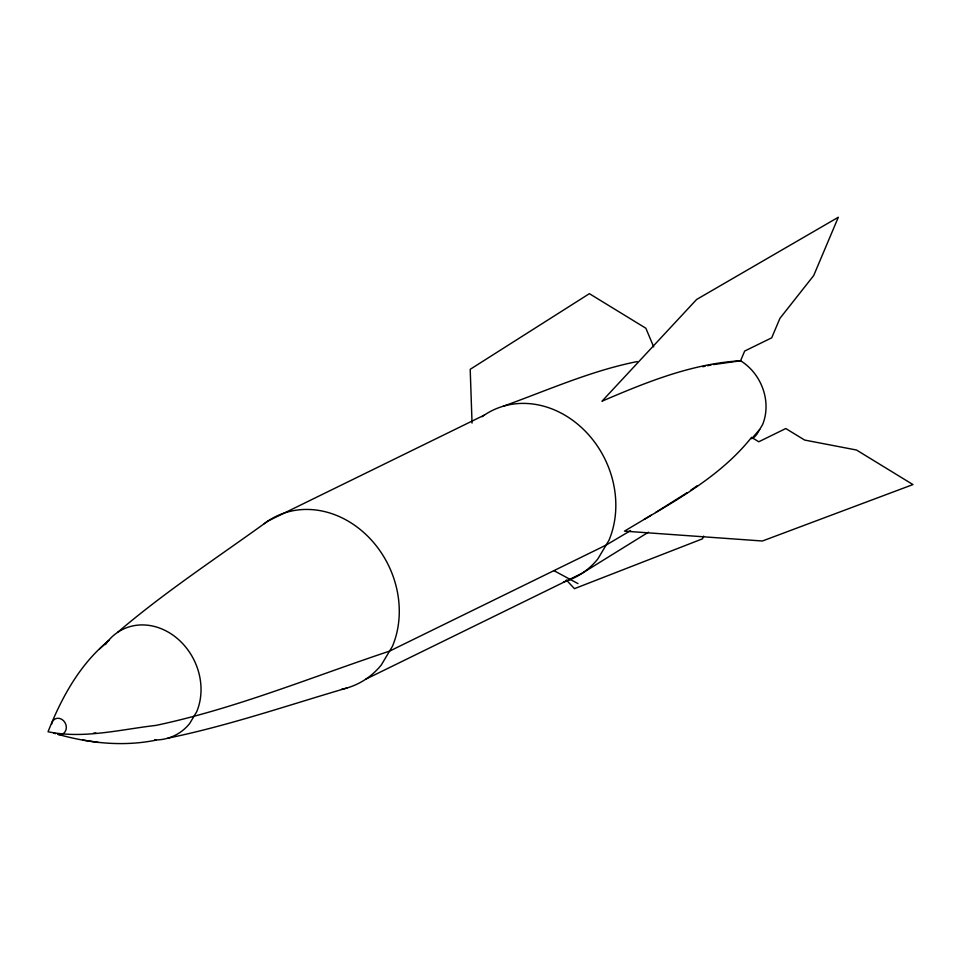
<?xml version="1.0" encoding="UTF-8"?>
<svg xmlns="http://www.w3.org/2000/svg" width="961" height="961" viewBox="0 0 961 961"><rect width="100%" height="100%" fill="white"/><g stroke="black" fill="none" stroke-linecap="round" stroke-linejoin="round"><path stroke-width="1.44" d="M703.632 536.106L702.491 538.821L574.462 588.661L566.317 579.988M759.658 429.519L751.658 438.757M107.86 641.299C79.427 664.844 61.444 697.938 48.05 731.753C83.487 739.153 120.581 729.459 155.958 725.399C236.058 708.461 312.085 676.88 389.553 651.126L606.103 545.091L630.584 530.604M99.716 648.819L108.977 640.326M93.577 733.147L95.908 732.991M117.698 632.29C165.088 591.76 217.426 557.548 267.903 521.066L484.452 415.032M690.671 490.302L697.374 485.641M686.959 492.777L655.57 512.537M648.447 532.19L582.342 573.14L365.793 679.187M644.182 519.408L624.482 531.145L762.409 541.007L912.95 484.572L856.479 450.012L804.621 440.054L785.786 428.534L758.758 441.772L751.562 437.363C723.08 473.208 682.971 496.477 644.182 519.408L651.198 515.252M503.276 406.227C547.518 390.322 590.895 370.766 637.215 361.576M346.969 687.992C287.483 705.41 228.646 725.687 167.851 738.18M702.755 366.718L705.122 366.213M707.476 365.709L711.056 365.036M713.446 364.591L740.571 360.771L744.667 351.053L771.707 337.816L779.912 318.379L813.691 275.567L838.328 217.246L696.617 299.472L601.994 401.205C646.321 382.202 691.836 363.666 740.571 360.771A47.966 41.011 63.9 0 1 762.493 424.762L756.775 434.348A47.966 41.011 63.9 0 1 754.037 437.387M62.165 734.444L59.75 734.6A8.397 7.171 63.9 0 1 57.804 734.3C89.745 743.346 123.476 746.769 156.235 740.114M82.778 740.03L98.286 742.433M53.852 733.003L55.474 733.687M553.92 570.642L577.981 583.615M653.696 346.897L645.864 328.242L589.381 293.67L470.205 369.312L472.043 423.056M482.014 416.738A93.145 79.643 63.9 0 1 583.579 429.495A93.145 79.643 63.9 0 1 608.95 540.334L597.838 558.942A93.145 79.643 63.9 0 1 563.518 581.958M341.563 689.337A93.145 79.643 63.9 0 0 381.289 664.988L392.4 646.369A93.145 79.643 63.9 0 0 366.417 534.953A93.145 79.643 63.9 0 0 264.275 523.673M154.601 739.97A59.089 50.525 63.9 0 0 189.629 723.585L196.669 711.777A59.089 50.525 63.9 0 0 173.953 635.846A59.089 50.525 63.9 0 0 105.446 644.567M51.57 724.222A8.397 7.171 63.9 0 1 63.546 720.714A8.397 7.171 63.9 0 1 61.624 734.348"/></g></svg>
